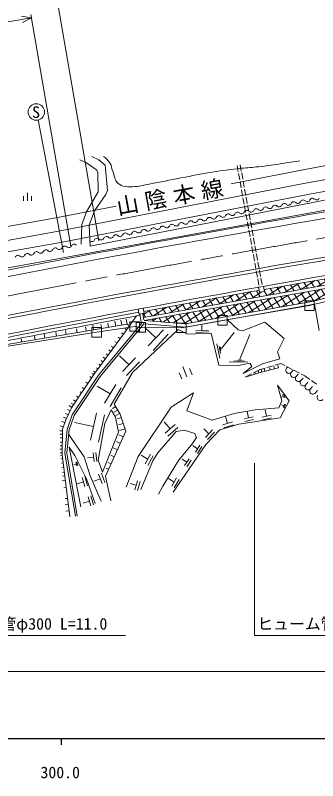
# Model space of a CAD drawing. Units: millimetres, scale not verified. Extents: x -1410926 to 2976274, y -4077725 to 380000.
# Drawn here: x 360769 to 408414, y 198357 to 319081 of the extents above; entities that cross this region are included whole.
import ezdxf
from ezdxf.enums import TextEntityAlignment as Align

# ---------------------------------------------------------------- set-up
doc = ezdxf.new("R2010")
doc.units = ezdxf.units.MM
doc.header["$LTSCALE"] = 1000
doc.linetypes.add('CHAIN', pattern=[18.5, 12, -1.5, 3.5, -1.5])
for name, color, linetype, lineweight in [('M-BGD', 7, 'Continuous', 13), ('M-BMK', 2, 'CHAIN', 13), ('M-BMK-ROW', 30, 'Continuous', 13), ('M-STR-HTXT', 7, 'Continuous', 13), ('M-STR-STRC', 7, 'Continuous', 13), ('M-TTL-BAND', 7, 'Continuous', 25)]:
    doc.layers.add(name, color=color, linetype=linetype, lineweight=lineweight)
doc.styles.add('ＭＳ ゴシック', font='')
doc.styles.get('ＭＳ ゴシック').set_extended_font_data('MS Gothic')

msp = doc.modelspace()

# ---------------------------------------------------------------- hatches: boundary and pattern name
at = {"layer": 'M-BGD'}
h = msp.add_hatch(dxfattribs=at)
h.set_pattern_fill('USER', color=256, style=0, pattern_type=2)
h.set_pattern_definition([(32.447, (432225, 280794), (-536.518, 843.889), []), (122.447, (432225, 280794), (-843.889, -536.518), [])])
h.paths.add_polyline_path([(432225, 280794), (432145, 281288, 0.00372), (399971, 275833), (400024, 275538), (399236, 275398), (399184, 275694, 0.00211), (380996, 272385), (381051, 272090), (380858, 272054), (380975, 271431), (425513, 279335), (425529, 279338)])
h = msp.add_hatch(dxfattribs=at)
h.set_pattern_fill('USER', color=256, style=0, pattern_type=2)
h.set_pattern_definition([(32.447, (407809, 273989), (-536.518, 843.89), []), (122.447, (407809, 273989), (-843.89, -536.518), [])])
h.paths.add_polyline_path([(407809, 273989), (425108, 278755), (381062, 270938), (387608, 270404)])

# ---------------------------------------------------------------- linework, layer by layer
for p, q in [((406373, 294776), (423248, 297831)), ((370955, 296299), (371971, 295791)), ((371971, 295791), (373580, 294690)), ((373919, 296299), (372818, 296807)), ((374935, 295452), (373919, 296299)), ((373580, 294690), (373749, 294351)), ((375273, 291473), (374935, 295452)), ((394771, 292519), (406373, 294776)), ((395712, 295413), (395892, 294429)), ((396204, 295502), (396383, 294518)), ((406769, 292663), (423618, 295713)), ((373749, 294351), (373835, 291219)), ((395945, 294134), (396124, 293150)), ((396437, 294223), (396616, 293239)), ((407102, 290894), (423927, 293940)), ((367570, 285037), (406769, 292663)), ((396178, 292855), (396357, 291871)), ((396670, 292944), (396849, 291960)), ((362697, 289811), (362697, 291061)), ((373835, 291219), (371972, 288086)), ((375020, 290795), (375273, 291473)), ((396411, 291576), (396590, 290592)), ((396903, 291665), (397082, 290681)), ((362072, 289811), (362072, 290561)), ((363322, 289811), (363322, 290561)), ((367902, 283268), (407102, 290894)), ((411101, 290264), (372566, 282667)), ((373242, 288255), (375020, 290795)), ((396644, 290297), (396823, 289313)), ((397136, 290386), (397315, 289402)), ((367175, 287151), (376642, 288992)), ((396877, 289018), (397056, 288034)), ((397369, 289107), (397548, 288124)), ((371972, 288086), (371263, 286071)), ((372396, 285976), (373242, 288255)), ((397110, 287739), (397289, 286755)), ((397602, 287828), (397781, 286845)), ((346026, 283341), (367175, 287151)), ((397343, 286460), (397522, 285476)), ((397835, 286549), (398014, 285566)), ((346404, 281224), (367570, 285037)), ((371263, 286071), (371127, 283006)), ((372566, 282667), (372396, 285976)), ((397576, 285181), (397755, 284197)), ((398068, 285270), (398247, 284287)), ((397809, 283902), (397988, 282918)), ((398301, 283991), (398480, 283008)), ((346720, 279452), (367902, 283268)), ((398042, 282623), (398221, 281639)), ((398534, 282713), (398713, 281729)), ((398275, 281344), (398454, 280360)), ((398767, 281434), (398946, 280450)), ((398999, 280155), (399179, 279171)), ((398508, 280065), (398687, 279081)), ((399232, 278876), (399412, 277892)), ((425108, 278755), (381062, 270938)), ((398740, 278786), (398920, 277802)), ((425108, 278755), (407809, 273989)), ((398973, 277507), (399153, 276523)), ((399465, 277597), (399644, 276613)), ((399206, 276228), (399211, 276204)), ((399698, 276318), (399703, 276294)), ((407809, 273989), (387608, 270404)), ((407896, 273497), (387632, 269901)), ((407896, 273497), (408630, 269362)), ((380367, 271963), (380647, 270459)), ((380858, 272054), (381043, 271066)), ((380647, 270459), (373894, 262302)), ((381021, 270440), (374135, 262123)), ((375471, 269862), (375352, 270543)), ((376582, 270050), (376444, 270840)), ((377530, 270211), (377395, 270986)), ((378371, 270353), (378232, 271146)), ((381021, 270440), (387632, 269901)), ((381062, 270938), (387608, 270404)), ((368761, 268727), (368651, 269358)), ((370531, 269026), (370427, 269625)), ((371920, 269261), (371804, 269926)), ((373100, 269461), (372970, 270203)), ((374379, 269678), (374265, 270335)), ((378320, 269477), (378039, 269677)), ((378743, 270088), (378371, 270353)), ((382914, 268211), (381121, 269878)), ((384104, 269492), (381723, 266931)), ((389209, 269323), (391212, 269392)), ((390168, 269356), (390147, 270229)), ((361793, 267548), (361702, 268071)), ((363902, 267905), (363807, 268454)), ((365440, 268165), (365329, 268801)), ((367244, 268470), (367141, 269063)), ((377297, 268086), (376993, 268302)), ((377799, 268768), (377492, 268985)), ((384872, 268777), (382491, 266217)), ((389191, 269053), (391310, 269170)), ((393281, 266543), (395276, 269076)), ((396144, 264838), (397743, 268724)), ((403133, 268127), (402083, 265991)), ((376227, 266631), (375914, 266855)), ((376792, 267399), (376465, 267631)), ((392518, 267271), (393008, 264984)), ((392866, 266899), (393086, 265714)), ((375372, 265467), (375102, 265666)), ((375820, 266078), (375530, 266291)), ((393092, 266733), (393145, 266216)), ((374583, 264395), (374295, 264608)), ((374970, 264921), (374612, 265184)), ((378683, 263975), (377176, 265396)), ((379698, 265051), (377669, 262899)), ((380343, 264443), (378314, 262290)), ((394450, 264363), (397430, 264426)), ((395203, 264532), (396868, 264593)), ((395821, 264710), (396448, 264739)), ((373789, 263316), (373543, 263497)), ((374206, 263883), (373954, 264068)), ((387799, 262068), (387142, 263690)), ((388610, 262397), (388216, 263370)), ((399204, 263176), (400139, 263442)), ((399588, 262805), (399491, 263186)), ((400100, 262935), (400000, 263331)), ((400428, 263524), (401390, 263798)), ((400910, 263141), (400825, 263477)), ((401610, 263318), (401517, 263687)), ((401678, 263880), (402613, 264146)), ((402223, 263474), (402122, 263870)), ((402613, 264146), (403214, 263836)), ((403481, 263698), (404369, 263238)), ((403510, 263436), (403658, 263606)), ((373894, 262302), (369746, 256080)), ((374135, 262123), (370017, 255945)), ((372798, 261924), (372523, 262108)), ((373123, 262410), (372884, 262585)), ((373361, 262734), (373086, 262936)), ((386988, 261740), (386594, 262713)), ((397000, 261994), (397970, 262514)), ((398234, 262656), (399204, 263176)), ((398621, 262502), (398524, 262811)), ((399159, 262671), (399053, 263010)), ((404266, 262780), (404572, 263133)), ((404635, 263101), (405524, 262641)), ((405021, 262125), (405349, 262503)), ((405790, 262504), (406391, 262193)), ((406391, 262193), (407190, 261632)), ((372182, 261004), (371871, 261212)), ((376584, 260834), (374847, 257912)), ((405777, 261470), (406104, 261848)), ((406532, 260815), (406860, 261193)), ((407436, 261460), (408254, 260885)), ((371192, 259526), (370962, 259680)), ((371604, 260142), (371291, 260352)), ((375716, 259373), (373670, 260588)), ((377461, 260313), (375724, 257391)), ((407288, 260160), (407616, 260538)), ((408044, 259505), (408371, 259883)), ((370297, 258191), (369928, 258438)), ((370715, 258814), (370396, 259028)), ((403006, 258987), (402643, 258796)), ((402869, 259246), (403142, 258728)), ((403025, 259328), (403298, 258810)), ((369659, 257238), (369240, 257518)), ((369949, 257671), (369563, 257930)), ((376591, 257355), (376073, 257056)), ((403090, 257477), (402716, 257640)), ((403207, 257745), (402974, 257210)), ((403367, 257675), (403135, 257140)), ((369106, 256085), (368676, 256287)), ((369746, 256080), (368934, 253747)), ((369406, 256720), (368979, 256921)), ((370017, 255945), (369230, 253683)), ((373544, 256345), (372612, 252056)), ((374831, 256066), (373899, 251776)), ((376903, 256812), (376355, 256496)), ((377209, 256282), (376625, 255945)), ((397536, 255603), (397325, 256575)), ((401063, 256016), (399674, 255713)), ((400368, 255864), (400157, 256837)), ((368580, 254858), (368102, 255026)), ((368823, 255484), (368377, 255694)), ((373078, 254201), (370076, 254853)), ((377447, 255657), (376852, 255452)), ((385162, 253860), (384202, 254971)), ((394989, 254949), (393461, 254467)), ((394225, 254708), (393887, 255778)), ((398231, 255754), (396842, 255452)), ((398321, 255338), (396933, 255036)), ((401153, 255599), (399765, 255297)), ((368210, 253551), (367759, 253555)), ((368333, 254156), (367831, 254333)), ((368934, 253747), (368594, 250037)), ((369230, 253683), (368897, 250047)), ((377770, 254716), (377024, 254461)), ((378058, 253876), (377184, 253576)), ((385956, 254546), (384369, 253174)), ((386368, 254069), (384780, 252698)), ((391273, 253091), (390455, 253859)), ((391821, 253676), (390725, 252507)), ((395134, 254491), (393606, 254009)), ((368205, 252996), (367796, 253000)), ((368199, 252417), (367815, 252421)), ((377798, 252596), (377087, 252922)), ((392172, 253347), (391076, 252178)), ((368193, 251755), (367828, 251759)), ((368188, 251183), (367848, 251186)), ((377322, 251557), (376713, 251836)), ((389496, 250721), (388749, 251208)), ((389844, 251254), (389148, 250187)), ((368182, 250632), (367803, 250635)), ((368177, 250065), (367821, 250069)), ((368594, 250037), (370226, 240055)), ((368897, 250047), (370522, 240103)), ((373021, 250080), (373181, 248678)), ((373441, 250128), (373601, 248726)), ((376866, 250561), (376182, 250875)), ((390164, 251046), (389469, 249979)), ((368195, 249653), (367898, 249617)), ((368255, 249152), (367921, 249112)), ((373101, 249379), (372119, 249267)), ((376358, 249451), (375803, 249705)), ((381637, 249093), (380578, 249679)), ((382056, 249849), (381218, 248337)), ((382509, 249598), (381672, 248086)), ((387800, 248600), (387054, 249087)), ((388148, 249134), (387453, 248067)), ((388468, 248925), (387773, 247858)), ((368337, 248483), (368026, 248445)), ((368420, 247793), (368104, 247755)), ((370392, 248305), (369997, 248193)), ((370312, 248587), (370473, 248023)), ((370482, 248636), (370642, 248071)), ((375451, 247472), (375083, 247640)), ((375847, 248336), (375402, 248540)), ((368582, 246461), (368177, 246412)), ((368517, 247000), (368212, 246963)), ((371744, 246313), (372166, 244889)), ((373902, 246691), (374446, 245239)), ((374338, 246854), (374881, 245402)), ((368675, 245700), (368130, 245634)), ((371528, 245474), (370530, 245178)), ((371316, 246186), (371739, 244762)), ((374174, 245965), (373158, 245584)), ((379826, 244948), (378847, 245233)), ((380029, 245648), (379623, 244249)), ((380449, 245526), (380043, 244127)), ((385801, 245455), (384894, 245997)), ((386188, 246104), (385414, 244807)), ((386577, 245872), (385803, 244575)), ((368810, 244590), (368424, 244543)), ((369016, 242893), (368613, 242844)), ((372258, 243150), (372680, 241725)), ((372685, 243277), (373108, 241852)), ((369132, 241933), (368601, 241868)), ((372469, 242438), (371472, 242142)), ((369252, 240946), (368713, 240881))]:
    msp.add_line(p, q, dxfattribs=at)
for points in [[(479293, 298895), (425256, 291164), (346584, 276901), (310333, 269460), (292619, 265997), (283208, 264752), (275683, 263801), (272071, 263504)], [(432225, 280794), (425529, 279338), (380975, 271431)], [(379866, 271666), (377955, 268981), (373123, 262410), (369627, 257191), (368729, 255284), (368213, 253814), (368175, 249817), (369368, 239993)], [(394206, 271068), (395883, 269446), (396577, 269302), (400062, 270704), (403133, 268127)], [(378371, 270353), (340709, 263980), (320706, 258484), (318282, 253390)], [(402083, 265991), (402474, 264911), (399695, 264125), (396649, 262563), (398033, 263675), (397712, 264219), (395940, 263841), (392826, 263887), (391643, 268963), (387896, 268788), (386416, 269512), (379231, 262751), (376350, 257772), (377268, 256179), (378198, 253468), (374959, 246398), (375809, 242491)], [(397000, 261994), (399586, 262805), (402223, 263474)], [(378252, 244629), (380110, 249501), (385353, 257282), (388855, 259508), (387784, 256717), (391780, 255212), (395249, 256285), (398552, 256875), (402283, 257157), (402791, 258268), (402088, 260744), (403906, 258280), (402507, 255610), (395964, 254605), (392994, 253705), (390810, 251401), (385657, 243886)], [(380527, 244283), (382425, 248811), (383236, 250070), (386116, 253453), (387377, 253670), (389067, 253138), (389318, 252514), (388713, 251549), (386479, 248851), (384017, 244838), (383346, 243549)], [(369168, 253007), (371642, 249416), (372566, 246441), (374300, 242434)], [(373351, 242101), (372007, 245950), (370129, 249635), (369237, 250945), (371100, 241561)]]:
    msp.add_lwpolyline(points, dxfattribs=at)
for points in [[(399884, 276326), (399096, 276186), (399236, 275398), (400024, 275538)], [(380118, 272730), (380904, 272877), (381051, 272090), (380265, 271944)], [(374482, 247006), (377052, 253353), (376559, 255711), (375891, 256854), (374892, 254709), (373820, 248937)]]:
    msp.add_lwpolyline(points, close=True, dxfattribs=at)
for centre, radius, start, end in [((782674, -1884125), 2193600, 101.6122, 101.6122), ((782674, -1884125), 2204000, 97.9119, 101.6122), ((406119, 289499), 452, 44.37804, 156.66799), ((406765, 290130), 452, 224.37804, 336.66799), ((407594, 289773), 452, 44.37804, 156.66799), ((408240, 290404), 452, 224.37804, 336.66799), ((398745, 288129), 452, 44.37804, 156.66799), ((399391, 288761), 452, 224.37804, 336.66799), ((400220, 288403), 452, 44.37804, 156.66799), ((782674, -1884125), 2194100, 97.9119, 100.04743), ((782674, -1884125), 2193600, 97.9119, 100.04743), ((400866, 289035), 452, 224.37804, 336.66799), ((401695, 288677), 452, 44.37804, 156.66799), ((402341, 289309), 452, 224.37804, 336.66799), ((403170, 288951), 452, 44.37804, 156.66799), ((403815, 289583), 452, 224.37804, 336.66799), ((404645, 289225), 452, 44.37804, 156.66799), ((405290, 289857), 452, 224.37804, 336.66799), ((392846, 287033), 452, 44.37804, 156.66799), ((393492, 287665), 452, 224.37804, 336.66799), ((394321, 287307), 452, 44.37804, 156.66799), ((394967, 287939), 452, 224.37804, 336.66799), ((395796, 287581), 452, 44.37804, 156.66799), ((396441, 288213), 452, 224.37804, 336.66799), ((397271, 287855), 452, 44.37804, 156.66799), ((397916, 288487), 452, 224.37804, 336.66799), ((385473, 285664), 452, 44.37804, 156.66799), ((386118, 286295), 452, 224.37804, 336.66799), ((386947, 285938), 452, 44.37804, 156.66799), ((387593, 286569), 452, 224.37804, 336.66799), ((388422, 286211), 452, 44.37804, 156.66799), ((389068, 286843), 452, 224.37804, 336.66799), ((389897, 286485), 452, 44.37804, 156.66799), ((390542, 287117), 452, 224.37804, 336.66799), ((391372, 286759), 452, 44.37804, 156.66799), ((392017, 287391), 452, 224.37804, 336.66799), ((379573, 284568), 452, 44.37804, 156.66799), ((380219, 285199), 452, 224.37804, 336.66799), ((381048, 284842), 452, 44.37804, 156.66799), ((381694, 285473), 452, 224.37804, 336.66799), ((382523, 285116), 452, 44.37804, 156.66799), ((383169, 285747), 452, 224.37804, 336.66799), ((383998, 285390), 452, 44.37804, 156.66799), ((384643, 286021), 452, 224.37804, 336.66799), ((782674, -1884125), 2196500, 99.19506, 101.6122), ((373674, 283472), 452, 44.37804, 156.66799), ((374320, 284104), 452, 224.37804, 336.66799), ((375149, 283746), 452, 44.37804, 156.66799), ((375795, 284378), 452, 224.37804, 336.66799), ((376624, 284020), 452, 44.37804, 156.66799), ((377269, 284652), 452, 224.37804, 336.66799), ((378099, 284294), 452, 44.37804, 156.66799), ((378744, 284926), 452, 224.37804, 336.66799), ((368542, 282235), 452, 45.09931, 157.38926), ((369179, 282875), 452, 225.09931, 337.38926), ((370013, 282528), 452, 45.09931, 157.38926), ((372845, 283830), 452, 224.37804, 336.66799), ((362657, 281065), 452, 45.09931, 157.38926), ((363294, 281705), 452, 225.09931, 337.38926), ((364128, 281358), 452, 45.09931, 157.38926), ((364765, 281998), 452, 225.09931, 337.38926), ((365599, 281650), 452, 45.09931, 157.38926), ((366237, 282290), 452, 225.09931, 337.38926), ((367070, 281943), 452, 45.09931, 157.38926), ((367708, 282583), 452, 225.09931, 337.38926), ((361186, 280773), 452, 45.09931, 157.38926), ((361823, 281413), 452, 225.09931, 337.38926), ((782674, -1884125), 2194100, 100.06598, 101.6122), ((782674, -1884125), 2193600, 100.06833, 100.55117), ((782674, -1884125), 2193100, 100.56936, 101.6122), ((782674, -1884125), 2193600, 100.57207, 101.39071), ((403888, 263108), 500, 139.07313, 319.07313), ((404644, 262453), 500, 139.07313, 319.07313), ((405399, 261798), 500, 139.07313, 319.07313), ((406155, 261143), 500, 139.07313, 319.07313), ((406910, 260488), 500, 139.07313, 319.07313), ((407666, 259833), 500, 139.07313, 319.07313), ((408834, 258818), 500, 139.00294, 319.00294)]:
    msp.add_arc(centre, radius, start, end, dxfattribs=at)
msp.add_open_spline([(374681, 296807), (375132, 296462), (375326, 296303), (375612, 295875), (375926, 295406), (375906, 295044), (376120, 294521), (376434, 293753), (376346, 293123), (376967, 292574), (377322, 292260), (377604, 292162), (378067, 292066), (378683, 291938), (379049, 292025), (379676, 292066), (380542, 292122), (381009, 292307), (381862, 292466), (383821, 292831), (384916, 293049), (386873, 293422), (388791, 293787), (389854, 294054), (391783, 294354), (393563, 294630), (394565, 294749), (396355, 294947), (397444, 295068), (398060, 295076), (399149, 295202), (400376, 295343), (401060, 295449), (402282, 295625), (403574, 295811), (403985, 295878), (405584, 296134)], degree=3, knots=[0, 0, 0, 0, 1, 1, 1, 2, 2, 2, 3, 3, 3, 4, 4, 4, 5, 5, 5, 6, 6, 6, 7, 7, 7, 8, 8, 8, 9, 9, 9, 10, 10, 10, 11, 11, 11, 12, 12, 12, 12], dxfattribs=at)
at = {"layer": 'M-BMK'}
msp.add_arc((782674, -1884125), 2200000, 97.9119, 101.6122, dxfattribs=at)
at = {"layer": 'M-BMK-ROW'}
for p, q in [((407870, 274044), (406370, 274044)), ((406370, 274044), (406370, 272544)), ((407870, 272544), (407870, 274044)), ((394160, 271717), (392660, 271717)), ((392660, 271717), (392660, 270217)), ((394160, 270217), (394160, 271717)), ((406370, 272544), (407870, 272544)), ((380328, 270745), (378828, 270745)), ((378828, 270745), (378828, 269245)), ((381295, 270603), (379795, 270603)), ((379795, 270603), (379795, 269103)), ((380328, 269245), (380328, 270745)), ((381295, 269103), (381295, 270603)), ((387692, 270546), (386192, 270546)), ((386192, 270546), (386192, 269046)), ((387692, 269046), (387692, 270546)), ((374323, 269838), (372823, 269838)), ((372823, 269838), (372823, 268338)), ((374323, 268338), (374323, 269838)), ((378828, 269245), (380328, 269245)), ((392660, 270217), (394160, 270217)), ((372823, 268338), (374323, 268338)), ((379795, 269103), (381295, 269103)), ((386192, 269046), (387692, 269046))]:
    msp.add_line(p, q, dxfattribs=at)
msp.add_lwpolyline([(353962, 266027), (373573, 269088), (379578, 269995), (380545, 269853), (386942, 269796), (393410, 270967), (407120, 273294), (412924, 274709)], dxfattribs=at)
at = {"layer": 'M-STR-HTXT'}
for p, q in [((367593, 320258), (373921, 283514)), ((363312, 318701), (361749, 318939)), ((363222, 319227), (369518, 282666)), ((303552, 308409), (363312, 318701)), ((363312, 318701), (361919, 317953)), ((364390, 302576), (368354, 281674)), ((341151, 215565), (557163, 215565))]:
    msp.add_line(p, q, dxfattribs=at)
for points in [[(347982, 254580), (347982, 221253), (378123, 221253)], [(398468, 248442), (398468, 221253), (427036, 221253)]]:
    msp.add_lwpolyline(points, dxfattribs=at)
msp.add_circle((364079, 303839), 1300, dxfattribs=at)
at = {"layer": 'M-STR-STRC'}
for radius in [2203000, 2197000]:
    msp.add_arc((782674, -1884125), radius, 97.9119, 101.6122, dxfattribs=at)
at = {"layer": 'M-TTL-BAND'}
for p, q in [((40000, 205000), (579000, 205000)), ((368000, 205000), (368000, 204000))]:
    msp.add_line(p, q, dxfattribs=at)

# ---------------------------------------------------------------- texts
at = {"layer": 'M-BGD', "insert": (385905, 288940), "char_height": 2566, "attachment_point": 8, "rotation": 10.465, "style": 'ＭＳ ゴシック'}
msp.add_mtext('\\T1.29;山陰本線', dxfattribs=at)
at = {"layer": 'M-STR-HTXT', "style": 'ＭＳ ゴシック'}
msp.add_text('S', height=1833, dxfattribs=at).set_placement((364044, 303804), align=Align.MIDDLE_CENTER)
for s, p in [('ヒューム管φ300 L=11.0', (348405, 221633)), ('ヒューム管φ300 L=20.0', (398891, 221633))]:
    msp.add_text(s, height=1833, dxfattribs=at).set_placement(p, align=Align.BOTTOM_LEFT)
at = {"layer": 'M-TTL-BAND', "style": 'ＭＳ ゴシック'}
msp.add_text('300.0', height=1833, dxfattribs=at).set_placement((367844, 198195), align=Align.BOTTOM_CENTER)

doc.saveas('drawing.dxf')
